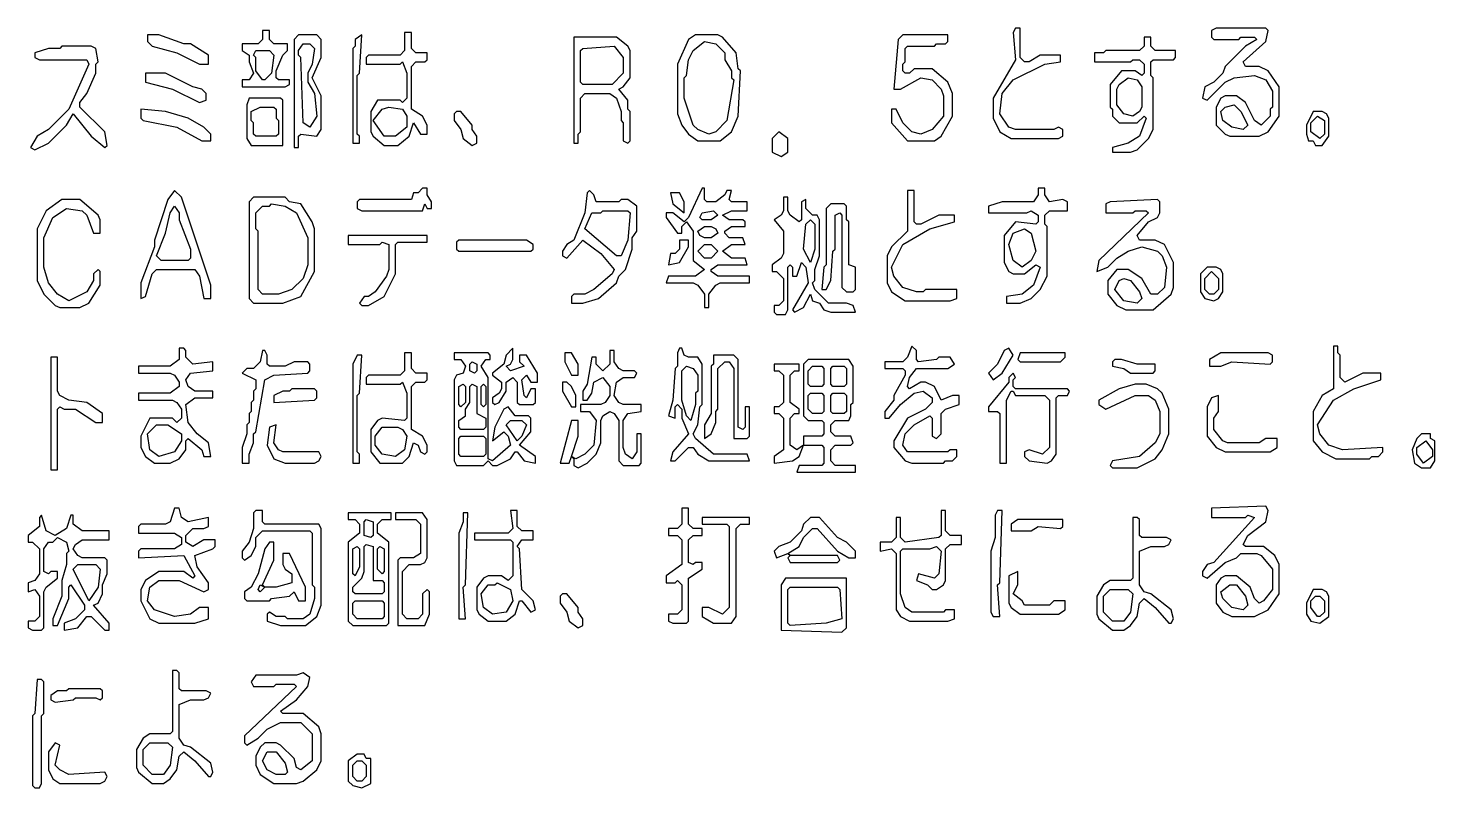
# Model space of a CAD drawing. Header units: millimetres. Extents: x 0 to 421, y 0 to 297.
# Drawn here: x 289.31 to 328.93, y 93.47 to 114.87 of the extents above; entities that cross this region are included whole.
import ezdxf

# ---------------------------------------------------------------- set-up
doc = ezdxf.new("R2010")
doc.units = ezdxf.units.MM
doc.layers.add('PDF_TRACE', color=7, linetype='Continuous')

msp = doc.modelspace()

# ---------------------------------------------------------------- linework, layer by layer
at = {"layer": 'PDF_TRACE'}
for points in [[(292.671, 114.681), (292.671, 114.491), (292.798, 114.364), (293.497, 114.173), (294.132, 113.856), (294.386, 113.856), (294.386, 114.11), (293.878, 114.427), (293.687, 114.427), (292.989, 114.681)], [(295.91, 114.808), (295.91, 114.554), (295.783, 114.427), (295.338, 114.427), (295.338, 114.237), (295.529, 114.11), (295.529, 113.919), (295.656, 113.602), (295.529, 113.411), (295.338, 113.411), (295.338, 113.221), (296.545, 113.221), (296.672, 113.284), (296.672, 113.411), (296.354, 113.411), (296.291, 113.475), (296.291, 113.665), (296.481, 114.11), (296.608, 114.237), (296.608, 114.427), (296.227, 114.427), (296.1, 114.554), (296.1, 114.808)], [(297.434, 114.681), (296.926, 114.681), (296.799, 114.554), (296.799, 111.506), (296.926, 111.506), (296.926, 111.824), (296.989, 111.887), (297.434, 111.824), (297.561, 112.014), (297.561, 112.967), (297.307, 113.475), (297.561, 114.046), (297.561, 114.554)], [(298.704, 114.681), (298.513, 114.554), (298.513, 114.364), (298.45, 114.3), (298.45, 111.633), (298.64, 111.633), (298.64, 111.824), (298.577, 111.887), (298.577, 113.538), (298.64, 113.602)], [(300.101, 114.745), (299.91, 114.745), (299.91, 114.237), (299.783, 114.11), (298.894, 114.11), (298.831, 114.046), (298.831, 113.856), (299.783, 113.856), (299.847, 113.919), (299.974, 113.602), (299.974, 112.903), (299.847, 112.776), (299.783, 112.84), (299.148, 112.84), (298.958, 112.522), (298.958, 111.951), (299.021, 111.824), (299.339, 111.57), (299.72, 111.57), (300.037, 111.824), (300.164, 112.205), (300.355, 111.887), (300.545, 111.887), (300.545, 112.141), (300.418, 112.395), (300.101, 112.586), (300.101, 113.792), (300.228, 113.919), (300.482, 113.919), (300.545, 113.983), (300.545, 114.173), (300.228, 114.173), (300.101, 114.3)], [(304.673, 114.618), (304.673, 111.633), (304.8, 111.633), (304.8, 111.887), (304.863, 111.951), (304.863, 112.903), (304.99, 113.03), (305.689, 113.03), (305.879, 112.903), (306.006, 112.522), (306.006, 112.268), (306.07, 112.205), (306.07, 111.697), (306.197, 111.633), (306.26, 111.697), (306.26, 112.522), (306.197, 112.586), (306.197, 112.84), (305.943, 113.157), (306.07, 113.221), (306.26, 113.475), (306.26, 114.237), (306.197, 114.364), (305.879, 114.618)], [(308.102, 114.681), (307.911, 114.554), (307.594, 113.856), (307.594, 112.459), (307.721, 112.141), (307.911, 111.887), (308.165, 111.697), (308.8, 111.697), (309.118, 111.951), (309.308, 112.395), (309.372, 113.665), (309.308, 113.729), (309.245, 114.173), (308.864, 114.618), (308.737, 114.681)], [(313.944, 114.681), (313.817, 114.554), (313.69, 113.157), (313.88, 113.157), (314.452, 113.475), (314.769, 113.411), (315.023, 113.157), (315.087, 112.967), (315.087, 112.395), (314.769, 112.014), (314.452, 111.887), (314.198, 111.951), (313.944, 112.205), (313.753, 112.586), (313.626, 112.586), (313.626, 112.205), (314.071, 111.697), (314.833, 111.697), (315.023, 111.824), (315.341, 112.395), (315.341, 113.03), (315.214, 113.348), (314.769, 113.729), (314.261, 113.729), (314.134, 113.602), (314.007, 113.602), (313.944, 113.665), (313.944, 113.856), (314.007, 113.919), (314.007, 114.3), (314.071, 114.364), (314.833, 114.364), (314.896, 114.427), (315.15, 114.427), (315.214, 114.491), (315.214, 114.681)], [(317.119, 114.872), (317.055, 114.745), (317.119, 113.983), (316.484, 112.903), (316.484, 112.332), (316.674, 111.951), (316.992, 111.76), (318.325, 111.76), (318.452, 111.824), (318.452, 112.014), (318.325, 112.078), (318.198, 112.014), (317.119, 112.014), (316.928, 112.078), (316.674, 112.459), (316.738, 113.03), (317.055, 113.411), (317.944, 113.856), (318.389, 113.919), (318.389, 114.11), (317.817, 114.11), (317.5, 113.919), (317.373, 113.919), (317.246, 114.046), (317.246, 114.872)], [(320.929, 114.618), (320.738, 114.618), (320.738, 114.364), (320.611, 114.237), (319.659, 114.237), (319.595, 114.173), (319.341, 114.173), (319.341, 113.919), (320.357, 113.919), (320.421, 113.983), (320.611, 113.983), (320.738, 113.856), (320.738, 113.602), (320.675, 113.538), (320.484, 113.665), (320.103, 113.665), (319.786, 113.284), (319.786, 112.649), (319.849, 112.586), (319.849, 112.395), (320.04, 112.205), (320.548, 112.205), (320.738, 112.395), (320.802, 112.332), (320.611, 111.824), (320.294, 111.633), (319.849, 111.506), (319.849, 111.379), (320.357, 111.379), (320.548, 111.443), (320.865, 111.76), (320.992, 112.014), (320.992, 113.475), (320.929, 113.538), (320.929, 113.919), (320.992, 113.983), (321.564, 113.983), (321.627, 114.046), (321.627, 114.237), (321.056, 114.237), (320.929, 114.364)], [(322.77, 114.872), (322.643, 114.808), (322.643, 114.618), (322.707, 114.554), (323.405, 114.554), (323.469, 114.618), (323.85, 114.618), (323.913, 114.554), (323.596, 114.364), (323.024, 113.792), (322.961, 113.602), (322.707, 113.348), (322.453, 113.221), (322.389, 112.903), (322.516, 112.84), (323.024, 113.348), (323.278, 113.475), (323.85, 113.538), (324.167, 113.411), (324.358, 113.094), (324.358, 112.649), (324.294, 112.586), (324.294, 112.395), (324.04, 112.141), (323.85, 112.268), (323.596, 112.776), (323.342, 112.967), (323.024, 112.967), (322.897, 112.903), (322.77, 112.649), (322.77, 112.141), (323.024, 111.887), (323.151, 111.824), (323.977, 111.824), (324.231, 111.951), (324.548, 112.395), (324.548, 113.221), (324.231, 113.665), (323.977, 113.792), (323.596, 113.792), (323.532, 113.919), (324.167, 114.491), (324.231, 114.808), (324.167, 114.872)], [(289.496, 114.173), (289.496, 114.046), (289.623, 113.983), (290.957, 113.983), (291.02, 113.856), (290.449, 112.586), (289.877, 112.014), (289.56, 111.824), (289.369, 111.506), (289.496, 111.443), (289.877, 111.633), (290.385, 112.141), (290.576, 112.459), (291.084, 111.824), (291.465, 111.506), (291.528, 111.57), (291.465, 111.951), (290.766, 112.649), (290.766, 112.776), (290.957, 113.03), (291.211, 113.602), (291.211, 113.856), (291.274, 113.919), (291.211, 114.3), (291.084, 114.364), (290.258, 114.364), (290.195, 114.3), (289.877, 114.3)], [(295.719, 114.237), (296.1, 114.237), (296.227, 114.11), (296.164, 113.602), (295.973, 113.411), (295.91, 113.411), (295.719, 113.665), (295.719, 114.046), (295.656, 114.11)], [(297.053, 114.427), (297.243, 114.427), (297.37, 114.3), (297.307, 113.856), (297.18, 113.602), (297.18, 113.348), (297.37, 113.03), (297.434, 112.395), (297.243, 112.078), (297.053, 112.205), (296.989, 114.046), (296.926, 114.11), (296.926, 114.237)], [(304.927, 114.3), (305.816, 114.364), (306.07, 114.046), (306.07, 113.602), (305.752, 113.284), (304.927, 113.284), (304.863, 113.348), (304.863, 114.237)], [(308.356, 114.491), (308.673, 114.427), (308.927, 114.173), (308.927, 113.983), (309.118, 113.665), (309.118, 113.475), (309.181, 113.411), (308.991, 112.268), (308.673, 111.951), (308.483, 111.887), (308.165, 112.014), (308.038, 112.141), (307.784, 112.903), (307.784, 113.475), (307.848, 113.538), (307.911, 113.983), (308.038, 114.237)], [(292.608, 113.602), (292.608, 113.348), (293.37, 113.157), (294.132, 112.776), (294.322, 112.84), (294.322, 113.03), (294.195, 113.157), (293.941, 113.221), (293.179, 113.602)], [(320.294, 113.475), (320.548, 113.411), (320.675, 113.221), (320.675, 112.649), (320.611, 112.522), (320.421, 112.395), (320.167, 112.459), (319.976, 112.713), (319.976, 113.157), (320.04, 113.284)], [(292.481, 112.586), (292.481, 112.332), (292.544, 112.268), (293.497, 112.078), (294.195, 111.697), (294.449, 111.697), (294.449, 111.887), (294.259, 112.078), (293.814, 112.332), (293.179, 112.522)], [(295.529, 112.903), (295.465, 112.713), (295.465, 111.76), (295.592, 111.57), (296.481, 111.57), (296.481, 112.84), (296.418, 112.903)], [(295.846, 112.649), (296.227, 112.649), (296.291, 112.586), (296.291, 112.332), (296.354, 112.268), (296.354, 111.887), (296.291, 111.824), (295.719, 111.824), (295.656, 111.887), (295.656, 112.205), (295.592, 112.268), (295.592, 112.522)], [(299.275, 112.586), (299.466, 112.649), (299.847, 112.586), (299.974, 112.395), (299.974, 112.078), (299.656, 111.824), (299.339, 111.824), (299.021, 112.268)], [(322.897, 112.522), (323.024, 112.649), (323.278, 112.713), (323.469, 112.522), (323.659, 112.141), (323.532, 112.014), (323.215, 112.078), (322.961, 112.268)], [(301.371, 112.522), (301.307, 112.459), (301.307, 112.268), (301.498, 112.014), (301.561, 111.76), (301.815, 111.57), (301.942, 111.633), (301.942, 111.824), (301.815, 112.014), (301.815, 112.141), (301.498, 112.522)], [(325.501, 112.522), (325.31, 112.141), (325.31, 111.887), (325.374, 111.697), (325.501, 111.697), (325.564, 111.57), (325.755, 111.57), (325.945, 111.824), (325.945, 112.332), (325.882, 112.459), (325.755, 112.522)], [(325.628, 112.395), (325.818, 112.268), (325.818, 111.887), (325.691, 111.76), (325.437, 111.951), (325.437, 112.205)], [(310.451, 111.951), (310.261, 111.76), (310.261, 111.379), (310.515, 111.252), (310.705, 111.379), (310.705, 111.76)], [(293.433, 110.3), (293.243, 110.046), (292.862, 108.903), (292.862, 108.712), (292.481, 107.696), (292.481, 107.252), (292.608, 107.315), (292.798, 107.95), (292.925, 108.077), (294.005, 108.077), (294.132, 107.887), (294.259, 107.252), (294.449, 107.252), (294.449, 107.633), (293.624, 110.109)], [(300.672, 109.982), (300.545, 110.173), (300.545, 110.363), (300.418, 110.363), (300.291, 110.236), (300.164, 110.236), (300.101, 110.046), (298.64, 110.046), (298.577, 109.982), (298.577, 109.792), (298.704, 109.728), (300.418, 109.728), (300.482, 109.919), (300.545, 109.792), (300.672, 109.792)], [(306.197, 110.046), (306.006, 110.046), (305.943, 109.982), (305.308, 109.982), (305.244, 110.173), (305.117, 110.3), (305.054, 110.236), (304.99, 109.665), (304.673, 108.903), (304.482, 108.776), (304.355, 108.585), (304.355, 108.458), (304.482, 108.395), (304.927, 108.903), (305.435, 108.522), (305.816, 108.077), (305.752, 107.95), (305.244, 107.506), (304.99, 107.379), (304.673, 107.379), (304.609, 107.315), (304.609, 107.125), (304.927, 107.125), (305.371, 107.252), (305.879, 107.696), (305.943, 107.887), (306.133, 108.077), (306.324, 108.649), (306.324, 108.966), (306.451, 109.157), (306.451, 109.855)], [(308.292, 110.363), (307.911, 109.538), (307.784, 109.411), (307.467, 109.665), (307.276, 109.665), (307.276, 109.538), (307.594, 109.093), (307.721, 109.093), (307.721, 109.284), (307.848, 109.411), (308.038, 109.157), (308.038, 108.331), (308.356, 108.077), (308.102, 107.887), (307.34, 107.887), (307.276, 107.696), (308.038, 107.696), (308.165, 107.633), (308.356, 107.379), (308.356, 106.998), (308.483, 106.998), (308.483, 107.379), (308.673, 107.633), (308.8, 107.696), (309.626, 107.696), (309.626, 107.887), (308.737, 107.887), (308.546, 108.014), (308.546, 108.077), (308.737, 108.204), (309.562, 108.204), (309.499, 108.395), (309.118, 108.395), (308.864, 108.585), (309.118, 108.776), (309.499, 108.776), (309.435, 108.966), (309.054, 108.966), (308.927, 109.093), (308.927, 109.157), (309.118, 109.284), (309.499, 109.284), (309.499, 109.411), (309.435, 109.474), (309.054, 109.474), (308.864, 109.601), (309.118, 109.728), (309.562, 109.728), (309.562, 109.982), (309.118, 109.982), (309.054, 110.046), (309.118, 110.3), (308.991, 110.3), (308.927, 110.173), (308.673, 109.982), (308.419, 109.982), (308.356, 110.046), (308.356, 110.363)], [(307.403, 110.236), (307.467, 109.919), (307.784, 109.665), (307.784, 109.982), (307.657, 110.236)], [(314.071, 110.3), (314.071, 109.157), (313.626, 108.712), (313.499, 108.458), (313.499, 107.696), (313.626, 107.442), (314.007, 107.188), (315.277, 107.188), (315.468, 107.252), (315.468, 107.506), (314.579, 107.506), (314.515, 107.442), (314.325, 107.442), (313.944, 107.569), (313.69, 107.887), (313.626, 108.141), (313.944, 108.776), (314.706, 109.22), (315.404, 109.411), (315.404, 109.601), (314.96, 109.601), (314.452, 109.347), (314.325, 109.347), (314.261, 109.411), (314.261, 110.3)], [(317.944, 110.363), (317.754, 110.363), (317.754, 110.173), (317.627, 109.982), (316.738, 109.982), (316.357, 109.855), (316.357, 109.665), (317.436, 109.665), (317.563, 109.728), (317.754, 109.601), (317.754, 109.411), (317.69, 109.347), (317.119, 109.411), (316.801, 109.03), (316.801, 108.268), (316.928, 108.014), (317.055, 107.95), (317.373, 107.95), (317.69, 108.204), (317.817, 108.141), (317.627, 107.633), (317.309, 107.379), (316.865, 107.315), (316.865, 107.125), (317.246, 107.125), (317.563, 107.252), (317.817, 107.506), (318.008, 107.887), (318.008, 109.284), (317.944, 109.347), (317.944, 109.601), (318.071, 109.728), (318.579, 109.728), (318.579, 109.982), (318.452, 110.046), (318.071, 109.982), (317.944, 110.173)], [(290.258, 110.046), (289.814, 109.728), (289.56, 109.22), (289.56, 107.76), (289.75, 107.379), (290.068, 107.061), (290.195, 106.998), (290.766, 106.998), (291.02, 107.125), (291.338, 107.633), (291.338, 108.014), (291.274, 108.077), (291.147, 107.95), (291.147, 107.76), (290.957, 107.442), (290.449, 107.188), (290.131, 107.379), (289.877, 107.696), (289.75, 108.141), (289.75, 108.966), (290.004, 109.538), (290.385, 109.792), (290.83, 109.728), (290.957, 109.601), (291.147, 109.093), (291.338, 109.093), (291.338, 109.474), (291.274, 109.601), (290.766, 110.046)], [(293.433, 109.855), (293.56, 109.665), (293.56, 109.474), (293.878, 108.649), (293.878, 108.395), (293.814, 108.331), (293.052, 108.331), (292.925, 108.458), (293.179, 109.093), (293.306, 109.665)], [(295.656, 110.109), (295.529, 109.982), (295.529, 107.252), (295.656, 107.125), (296.481, 107.125), (296.989, 107.315), (297.37, 108.014), (297.37, 109.22), (297.307, 109.411), (296.989, 109.919), (296.672, 109.982), (296.545, 110.109)], [(296.164, 109.919), (296.545, 109.855), (296.862, 109.665), (297.18, 108.966), (297.18, 108.204), (297.053, 107.823), (296.735, 107.506), (296.354, 107.379), (295.91, 107.379), (295.783, 107.506), (295.783, 109.157), (295.719, 109.22), (295.719, 109.665), (295.91, 109.855), (296.1, 109.855)], [(310.578, 110.109), (310.578, 109.728), (310.515, 109.601), (310.324, 109.474), (310.578, 109.157), (310.578, 108.522), (310.515, 108.395), (310.261, 108.204), (310.261, 108.014), (310.388, 108.014), (310.578, 107.823), (310.578, 107.188), (310.451, 107.061), (310.324, 107.061), (310.324, 106.871), (310.388, 106.807), (310.642, 106.807), (310.705, 106.934), (310.705, 108.141), (310.769, 108.204), (310.832, 108.141), (310.832, 107.887), (310.959, 107.887), (311.086, 108.268), (311.213, 108.141), (311.277, 107.696), (310.832, 106.934), (310.896, 106.871), (311.15, 106.998), (311.34, 107.379), (311.404, 107.188), (311.594, 107.125), (311.721, 106.934), (311.912, 106.871), (312.61, 106.871), (312.547, 107.061), (312.356, 107.125), (311.848, 107.125), (311.467, 107.506), (311.404, 107.696), (311.467, 107.76), (311.467, 108.077), (311.594, 108.458), (311.594, 109.474), (311.531, 109.601), (311.404, 109.601), (311.213, 109.792), (311.213, 110.046), (311.086, 109.982), (311.086, 109.474), (311.023, 109.411), (310.769, 109.601), (310.705, 109.728), (310.705, 110.109)], [(311.912, 109.919), (311.785, 109.792), (311.785, 108.204), (311.721, 108.141), (311.658, 107.506), (311.785, 107.506), (311.912, 107.76), (311.975, 108.585), (312.039, 108.649), (312.039, 109.601), (312.166, 109.665), (312.229, 109.601), (312.229, 107.569), (312.356, 107.442), (312.547, 107.442), (312.61, 107.506), (312.61, 108.141), (312.42, 108.204), (312.42, 109.411), (312.356, 109.474), (312.356, 109.855), (312.293, 109.919)], [(319.786, 109.982), (319.659, 109.919), (319.659, 109.665), (320.421, 109.665), (320.484, 109.728), (320.802, 109.728), (320.865, 109.665), (319.468, 108.331), (319.405, 108.014), (319.722, 108.141), (319.976, 108.395), (320.294, 108.585), (320.675, 108.712), (321.119, 108.585), (321.246, 108.458), (321.373, 108.141), (321.31, 107.569), (321.119, 107.379), (320.929, 107.379), (320.675, 107.823), (320.294, 108.077), (319.976, 108.077), (319.722, 107.76), (319.722, 107.379), (319.976, 107.061), (320.23, 106.934), (320.992, 106.934), (321.5, 107.379), (321.564, 107.569), (321.564, 108.268), (321.31, 108.776), (321.056, 108.903), (320.611, 108.903), (320.548, 109.03), (320.865, 109.411), (321.119, 109.538), (321.183, 109.665), (321.183, 109.982), (321.119, 110.046)], [(305.181, 109.665), (305.435, 109.665), (305.498, 109.728), (306.197, 109.728), (306.26, 109.665), (306.197, 108.903), (306.006, 108.458), (305.879, 108.458), (304.99, 109.22)], [(308.229, 109.538), (308.292, 109.665), (308.61, 109.728), (308.737, 109.601), (308.546, 109.474), (308.292, 109.474)], [(311.34, 109.474), (311.467, 109.347), (311.467, 108.649), (311.34, 108.268), (311.15, 108.649), (311.213, 109.347)], [(298.64, 107.125), (298.704, 107.061), (298.894, 107.061), (299.339, 107.315), (299.656, 107.95), (299.656, 108.776), (299.72, 108.839), (300.545, 108.839), (300.545, 109.03), (298.323, 109.03), (298.323, 108.776), (299.212, 108.776), (299.275, 108.839), (299.466, 108.776), (299.466, 108.077), (299.402, 107.887), (299.085, 107.442), (298.894, 107.315), (298.767, 107.315)], [(308.165, 109.157), (308.356, 109.284), (308.546, 109.284), (308.673, 109.22), (308.737, 109.093), (308.546, 108.966), (308.356, 108.966), (308.229, 109.03)], [(317.373, 109.22), (317.563, 109.093), (317.69, 108.585), (317.563, 108.331), (317.309, 108.141), (317.055, 108.331), (316.928, 108.776), (317.055, 109.093)], [(301.371, 108.839), (301.371, 108.649), (301.434, 108.585), (303.466, 108.585), (303.53, 108.649), (303.53, 108.776), (303.339, 108.903), (301.434, 108.903)], [(307.911, 108.903), (307.657, 108.903), (307.657, 108.649), (307.53, 108.522), (307.403, 108.522), (307.34, 108.204), (307.657, 108.268), (307.911, 108.712)], [(308.165, 108.585), (308.356, 108.776), (308.546, 108.776), (308.737, 108.585), (308.546, 108.395), (308.356, 108.395)], [(320.04, 107.76), (320.167, 107.823), (320.357, 107.76), (320.611, 107.442), (320.675, 107.252), (320.548, 107.125), (320.167, 107.188), (319.913, 107.506)], [(322.516, 108.141), (322.326, 107.95), (322.326, 107.442), (322.453, 107.252), (322.707, 107.188), (322.834, 107.252), (322.961, 107.442), (322.961, 107.95), (322.897, 108.077), (322.77, 108.141)], [(322.643, 108.014), (322.834, 107.823), (322.834, 107.506), (322.707, 107.379), (322.58, 107.379), (322.453, 107.506), (322.453, 107.823)], [(293.687, 105.855), (293.56, 105.855), (293.56, 105.537), (293.306, 105.347), (292.417, 105.347), (292.417, 105.156), (293.306, 105.156), (293.433, 105.093), (293.56, 104.902), (293.56, 104.775), (293.306, 104.585), (292.417, 104.585), (292.417, 104.394), (293.37, 104.394), (293.497, 104.331), (293.624, 104.14), (293.624, 103.886), (293.497, 103.759), (293.37, 103.886), (292.735, 103.886), (292.481, 103.378), (292.481, 103.061), (292.608, 102.807), (292.862, 102.616), (293.306, 102.616), (293.56, 102.743), (293.751, 102.997), (293.751, 103.251), (293.814, 103.315), (294.195, 102.997), (294.259, 102.807), (294.449, 102.807), (294.386, 103.188), (294.068, 103.442), (293.814, 103.759), (293.751, 104.267), (294.005, 104.458), (294.513, 104.458), (294.513, 104.648), (294.005, 104.648), (293.814, 104.775), (293.751, 104.966), (293.878, 105.156), (294.513, 105.22), (294.513, 105.474), (293.941, 105.41), (293.751, 105.601), (293.751, 105.791)], [(302.958, 105.855), (302.768, 105.664), (302.704, 105.41), (302.387, 105.156), (302.387, 105.093), (302.641, 104.902), (302.641, 104.712), (302.577, 104.585), (302.387, 104.458), (302.387, 104.331), (302.45, 104.267), (302.577, 104.331), (302.768, 104.648), (302.768, 104.902), (302.958, 105.029), (303.085, 104.902), (303.085, 104.331), (303.149, 104.267), (303.53, 104.267), (303.593, 104.331), (303.593, 104.712), (303.466, 104.712), (303.339, 104.458), (303.276, 104.521), (303.212, 104.966), (303.339, 105.093), (303.466, 104.902), (303.657, 104.902), (303.657, 105.156), (303.339, 105.664), (303.149, 105.664), (303.149, 105.474), (303.276, 105.347), (302.895, 105.22), (302.768, 105.347), (302.895, 105.41), (302.958, 105.537)], [(307.657, 105.855), (307.594, 105.728), (307.594, 105.347), (307.53, 105.283), (307.467, 104.394), (307.34, 103.95), (307.53, 103.886), (307.53, 104.204), (307.594, 104.267), (307.721, 104.14), (307.721, 103.886), (307.911, 103.442), (307.467, 102.934), (307.403, 102.68), (307.53, 102.68), (307.911, 103.061), (308.038, 103.061), (308.165, 102.87), (308.483, 102.68), (309.626, 102.68), (309.562, 102.87), (308.61, 102.87), (308.102, 103.315), (308.038, 103.442), (308.165, 103.696), (308.229, 104.204), (308.292, 104.267), (308.292, 105.41), (308.165, 105.601), (307.911, 105.601), (307.784, 105.664), (307.721, 105.855)], [(314.198, 105.918), (314.071, 105.601), (313.944, 105.474), (313.436, 105.474), (313.436, 105.283), (313.944, 105.283), (314.007, 105.22), (314.007, 105.093), (313.69, 104.521), (313.69, 104.394), (313.436, 104.077), (313.436, 103.886), (313.563, 103.886), (313.88, 104.267), (314.261, 104.585), (314.515, 104.648), (314.769, 104.458), (314.769, 104.331), (314.579, 104.14), (314.071, 103.886), (313.69, 103.251), (313.69, 103.061), (314.007, 102.68), (314.198, 102.616), (315.087, 102.616), (315.15, 102.68), (315.341, 102.68), (315.468, 102.807), (315.468, 102.997), (315.277, 102.997), (315.214, 102.934), (314.071, 102.934), (313.944, 103.124), (314.007, 103.442), (314.261, 103.696), (314.706, 103.95), (314.769, 103.886), (314.769, 103.378), (314.896, 103.315), (315.023, 103.442), (315.023, 104.013), (315.15, 104.14), (315.531, 104.267), (315.531, 104.521), (315.341, 104.521), (315.023, 104.394), (314.833, 104.775), (314.579, 104.902), (314.452, 104.902), (314.134, 104.712), (314.071, 104.775), (314.134, 105.029), (314.325, 105.283), (315.214, 105.283), (315.404, 105.41), (315.277, 105.601), (314.96, 105.601), (314.896, 105.537), (314.388, 105.474), (314.325, 105.537), (314.325, 105.791)], [(316.928, 105.855), (316.801, 105.791), (316.611, 105.41), (316.357, 105.156), (316.484, 104.966), (316.738, 105.156), (317.055, 105.664)], [(326.072, 105.918), (326.072, 104.712), (325.755, 104.521), (325.501, 104.077), (325.501, 103.251), (325.755, 102.934), (326.136, 102.743), (327.088, 102.743), (327.152, 102.807), (327.342, 102.807), (327.469, 102.934), (327.469, 103.061), (326.326, 102.997), (325.945, 103.124), (325.691, 103.442), (325.628, 103.696), (326.072, 104.394), (326.644, 104.712), (327.406, 104.966), (327.406, 105.156), (326.898, 105.156), (326.39, 104.902), (326.263, 105.029), (326.263, 105.664), (326.199, 105.728), (326.199, 105.918)], [(289.941, 105.601), (289.941, 102.426), (290.131, 102.426), (290.131, 104.14), (290.195, 104.204), (290.322, 104.14), (290.639, 104.14), (291.211, 103.759), (291.401, 103.759), (291.401, 104.013), (290.957, 104.331), (290.449, 104.394), (290.195, 104.521), (290.131, 104.648), (290.131, 105.601)], [(297.18, 105.474), (296.799, 105.474), (296.545, 105.347), (296.1, 105.347), (296.037, 105.41), (296.037, 105.664), (295.973, 105.791), (295.91, 105.791), (295.846, 105.474), (295.656, 105.283), (295.465, 105.283), (295.338, 105.156), (295.719, 104.966), (295.719, 104.712), (295.656, 104.648), (295.656, 104.394), (295.592, 104.331), (295.592, 104.077), (295.529, 104.013), (295.529, 103.759), (295.465, 103.696), (295.465, 103.442), (295.338, 103.061), (295.338, 102.616), (295.529, 102.616), (295.529, 102.87), (295.656, 103.188), (295.656, 103.442), (295.719, 103.505), (295.973, 104.966), (296.227, 105.093), (297.18, 105.156), (297.243, 105.22), (297.243, 105.41)], [(298.704, 105.664), (298.577, 105.664), (298.45, 105.41), (298.45, 102.616), (298.64, 102.616), (298.64, 102.87), (298.577, 102.934), (298.577, 104.521), (298.64, 104.585)], [(300.101, 105.728), (299.91, 105.728), (299.91, 105.22), (299.783, 105.093), (298.894, 105.093), (298.831, 105.029), (298.831, 104.839), (299.783, 104.839), (299.847, 104.902), (299.974, 104.585), (299.974, 103.886), (299.91, 103.823), (299.275, 103.886), (299.148, 103.823), (298.958, 103.569), (298.958, 102.934), (299.212, 102.616), (299.847, 102.616), (300.037, 102.807), (300.164, 103.188), (300.291, 103.124), (300.355, 102.934), (300.482, 102.87), (300.545, 102.934), (300.545, 103.124), (300.418, 103.378), (300.101, 103.569), (300.101, 104.775), (300.228, 104.902), (300.482, 104.902), (300.545, 104.966), (300.545, 105.156), (300.228, 105.156), (300.101, 105.283)], [(301.307, 105.728), (301.307, 105.537), (301.498, 105.537), (301.625, 105.347), (301.561, 105.156), (301.371, 105.093), (301.307, 104.966), (301.307, 102.68), (301.371, 102.553), (302.133, 102.553), (302.26, 102.68), (302.387, 102.553), (302.514, 102.553), (302.895, 102.743), (303.022, 102.934), (303.085, 102.934), (303.276, 102.68), (303.593, 102.616), (303.593, 102.807), (303.149, 103.124), (303.466, 103.505), (303.466, 103.886), (303.403, 103.95), (303.022, 103.95), (302.831, 104.204), (302.704, 104.14), (302.45, 103.632), (302.387, 103.251), (302.704, 103.505), (302.831, 103.378), (302.895, 103.124), (302.387, 102.68), (302.26, 102.743), (302.26, 105.029), (302.069, 105.347), (302.196, 105.537), (302.323, 105.537), (302.323, 105.664), (302.26, 105.728)], [(301.815, 105.474), (301.942, 105.41), (301.942, 105.22), (301.879, 105.156), (301.752, 105.22), (301.752, 105.41)], [(305.816, 105.791), (305.689, 105.791), (305.689, 105.41), (305.498, 105.22), (305.308, 105.41), (305.308, 105.601), (305.181, 105.601), (305.054, 104.839), (304.927, 104.648), (304.927, 104.394), (305.054, 104.394), (305.181, 104.585), (305.244, 104.902), (305.498, 105.029), (305.689, 104.775), (305.689, 104.521), (305.562, 104.331), (305.435, 104.267), (304.863, 104.267), (304.863, 104.077), (305.117, 104.077), (305.308, 103.823), (305.244, 103.124), (304.99, 102.87), (304.736, 102.743), (304.609, 102.807), (304.8, 103.378), (304.8, 103.823), (304.609, 103.823), (304.292, 102.616), (304.546, 102.616), (304.609, 102.807), (304.673, 102.743), (304.673, 102.553), (304.8, 102.489), (305.054, 102.616), (305.308, 102.87), (305.435, 103.188), (305.435, 103.823), (305.498, 103.95), (305.689, 104.077), (305.816, 104.013), (305.943, 103.823), (305.943, 102.68), (306.07, 102.553), (306.514, 102.553), (306.578, 102.616), (306.578, 103.442), (306.451, 103.442), (306.451, 102.934), (306.324, 102.743), (306.133, 102.87), (306.07, 103.061), (306.07, 103.823), (306.197, 104.013), (306.578, 104.077), (306.578, 104.267), (306.07, 104.267), (305.943, 104.331), (305.816, 104.521), (305.879, 104.902), (306.07, 105.029), (306.387, 105.029), (306.451, 105.156), (306.387, 105.22), (306.07, 105.22), (305.943, 105.283), (305.816, 105.474)], [(304.419, 105.728), (304.419, 105.474), (304.609, 105.093), (304.8, 105.093), (304.8, 105.41), (304.609, 105.728)], [(308.61, 105.664), (308.61, 105.41), (308.546, 105.347), (308.546, 104.013), (308.356, 103.696), (308.356, 103.315), (308.546, 103.442), (308.673, 103.759), (308.673, 104.077), (308.737, 104.14), (308.737, 105.283), (308.927, 105.474), (309.054, 105.474), (309.181, 105.283), (309.181, 103.315), (309.562, 103.315), (309.626, 103.378), (309.626, 104.204), (309.499, 104.204), (309.499, 103.632), (309.435, 103.569), (309.308, 103.632), (309.308, 105.537), (309.181, 105.664)], [(310.324, 105.41), (310.324, 105.22), (310.451, 105.22), (310.578, 105.093), (310.578, 104.331), (310.451, 104.204), (310.324, 104.204), (310.324, 104.013), (310.451, 104.013), (310.578, 103.886), (310.578, 102.997), (310.324, 102.807), (310.324, 102.616), (310.832, 102.68), (311.023, 102.807), (311.15, 103.124), (311.658, 103.124), (311.721, 103.061), (311.721, 102.616), (311.658, 102.553), (311.023, 102.553), (310.959, 102.362), (312.61, 102.362), (312.61, 102.553), (312.039, 102.553), (311.912, 102.68), (311.912, 102.997), (312.039, 103.124), (312.483, 103.124), (312.547, 103.188), (312.483, 103.378), (312.039, 103.378), (311.912, 103.505), (311.912, 103.696), (312.039, 103.823), (312.42, 103.823), (312.483, 103.95), (312.483, 104.267), (312.547, 104.331), (312.547, 105.347), (312.42, 105.537), (311.277, 105.537), (311.15, 105.41), (311.15, 103.95), (311.277, 103.823), (311.658, 103.823), (311.721, 103.759), (311.721, 103.442), (311.658, 103.378), (311.15, 103.378), (311.15, 103.124), (310.959, 102.997), (310.769, 103.124), (310.769, 103.886), (310.896, 104.013), (311.023, 104.013), (311.023, 104.14), (310.769, 104.331), (310.769, 105.093), (310.896, 105.22), (311.023, 105.22), (311.023, 105.41)], [(317.182, 105.537), (317.246, 105.474), (318.389, 105.474), (318.516, 105.601), (318.516, 105.728), (317.246, 105.728)], [(319.849, 105.474), (319.849, 105.347), (320.167, 105.283), (320.357, 105.156), (320.992, 105.156), (321.056, 105.22), (321.056, 105.41), (320.548, 105.41), (320.103, 105.537), (319.913, 105.537)], [(322.58, 105.347), (322.897, 105.347), (323.215, 105.474), (324.294, 105.41), (324.358, 105.474), (324.358, 105.664), (324.231, 105.728), (322.897, 105.728), (322.58, 105.537)], [(307.848, 105.347), (308.038, 105.283), (308.165, 105.093), (308.165, 104.648), (308.102, 104.585), (308.102, 104.267), (307.975, 103.823), (307.848, 103.95), (307.721, 104.394), (307.721, 105.22)], [(311.404, 105.347), (311.658, 105.347), (311.721, 105.283), (311.721, 104.839), (311.658, 104.775), (311.34, 104.775), (311.277, 104.839), (311.277, 105.22)], [(311.975, 105.347), (312.293, 105.347), (312.356, 105.283), (312.356, 104.839), (312.293, 104.775), (311.975, 104.775), (311.912, 104.839), (311.912, 105.283)], [(317.055, 105.156), (316.928, 105.029), (316.928, 104.902), (316.357, 104.204), (316.357, 104.077), (316.611, 104.077), (316.674, 104.013), (316.674, 102.616), (316.865, 102.616), (316.865, 104.394), (316.992, 104.648), (317.055, 104.648), (317.119, 104.521), (317.944, 104.521), (318.071, 104.394), (318.071, 103.061), (317.881, 102.87), (317.5, 102.997), (317.373, 102.934), (317.373, 102.807), (317.5, 102.68), (318.008, 102.616), (318.135, 102.68), (318.262, 102.87), (318.262, 104.458), (318.325, 104.521), (318.579, 104.521), (318.643, 104.648), (318.579, 104.712), (317.119, 104.712), (317.055, 104.775), (317.055, 104.966), (317.119, 105.029)], [(296.227, 104.331), (297.37, 104.394), (297.434, 104.458), (297.434, 104.648), (297.37, 104.712), (296.735, 104.712), (296.672, 104.648), (296.481, 104.648), (296.227, 104.521)], [(301.815, 104.839), (301.942, 104.775), (301.942, 104.013), (302.196, 103.886), (302.196, 103.632), (302.133, 103.569), (301.498, 103.569), (301.434, 103.632), (301.434, 103.823), (301.625, 103.95), (301.625, 104.14), (301.752, 104.331), (301.752, 104.775)], [(301.561, 104.839), (301.625, 104.775), (301.625, 104.331), (301.498, 104.204), (301.434, 104.267), (301.434, 104.775)], [(302.133, 104.839), (302.196, 104.775), (302.196, 104.267), (302.133, 104.204), (302.069, 104.267), (302.069, 104.775)], [(304.355, 104.902), (304.355, 104.648), (304.609, 104.204), (304.736, 104.204), (304.736, 104.521), (304.609, 104.775), (304.482, 104.902)], [(321.119, 104.712), (320.802, 104.839), (320.484, 104.839), (320.04, 104.712), (319.468, 104.394), (319.468, 104.267), (319.659, 104.14), (320.484, 104.521), (320.865, 104.521), (321.056, 104.394), (321.183, 104.077), (321.183, 103.442), (321.056, 103.188), (320.611, 102.807), (319.849, 102.68), (319.786, 102.553), (319.849, 102.489), (320.548, 102.489), (321.056, 102.743), (321.246, 102.997), (321.437, 103.442), (321.437, 104.14), (321.246, 104.585)], [(311.34, 104.585), (311.658, 104.585), (311.721, 104.521), (311.721, 104.077), (311.658, 104.013), (311.404, 104.013), (311.277, 104.14), (311.277, 104.521)], [(311.975, 104.585), (312.293, 104.585), (312.356, 104.521), (312.356, 104.077), (312.293, 104.013), (311.975, 104.013), (311.912, 104.077), (311.912, 104.521)], [(322.643, 104.458), (322.516, 104.204), (322.516, 103.378), (322.77, 103.061), (323.024, 102.934), (324.294, 102.934), (324.485, 103.061), (324.485, 103.315), (324.167, 103.315), (323.977, 103.188), (323.088, 103.188), (322.961, 103.251), (322.707, 103.569), (322.707, 103.886), (322.834, 104.077), (322.834, 104.521)], [(302.895, 103.823), (303.212, 103.823), (303.339, 103.696), (303.212, 103.378), (303.085, 103.251), (302.768, 103.696)], [(292.671, 103.442), (292.925, 103.696), (293.243, 103.696), (293.624, 103.442), (293.624, 103.251), (293.433, 102.934), (292.989, 102.807), (292.735, 102.997)], [(296.1, 103.632), (296.037, 103.124), (296.227, 102.743), (296.545, 102.616), (297.37, 102.616), (297.497, 102.68), (297.561, 102.807), (297.497, 102.934), (296.481, 102.934), (296.354, 102.997), (296.227, 103.188), (296.291, 103.696)], [(299.275, 103.632), (299.72, 103.632), (299.847, 103.569), (299.974, 103.378), (299.91, 102.997), (299.656, 102.807), (299.275, 102.87), (299.085, 103.124), (299.085, 103.378)], [(328.549, 103.442), (328.422, 103.315), (328.295, 102.997), (328.358, 102.616), (328.549, 102.489), (328.803, 102.489), (328.93, 102.68), (328.93, 103.251), (328.803, 103.315), (328.803, 103.442)], [(301.434, 103.315), (301.498, 103.378), (302.133, 103.378), (302.196, 103.315), (302.196, 102.87), (302.133, 102.807), (301.498, 102.807), (301.434, 102.87)], [(328.676, 103.251), (328.866, 102.997), (328.866, 102.807), (328.612, 102.616), (328.422, 102.87), (328.422, 103.061)], [(289.687, 101.156), (289.623, 101.092), (289.623, 100.838), (289.306, 100.584), (289.306, 100.394), (289.433, 100.394), (289.623, 100.203), (289.623, 99.505), (289.496, 99.314), (289.306, 99.251), (289.306, 98.997), (289.496, 99.06), (289.623, 98.87), (289.623, 98.298), (289.496, 98.171), (289.306, 98.171), (289.306, 97.981), (289.433, 97.917), (289.687, 97.917), (289.75, 97.981), (289.75, 98.997), (289.814, 99.124), (290.131, 99.378), (290.131, 99.568), (289.941, 99.568), (289.877, 99.505), (289.75, 99.568), (289.75, 100.203), (289.877, 100.394), (290.004, 100.394), (290.131, 100.521), (290.385, 100.394), (290.449, 100.14), (290.385, 100.076), (290.385, 99.759), (290.258, 99.314), (290.258, 98.87), (290.004, 98.235), (290.004, 98.044), (290.131, 98.044), (290.449, 98.806), (290.449, 99.124), (290.512, 99.187), (290.893, 98.616), (290.893, 98.489), (290.639, 98.235), (290.322, 98.108), (290.322, 97.917), (290.703, 97.981), (290.957, 98.298), (291.084, 98.298), (291.465, 97.917), (291.592, 97.917), (291.592, 98.108), (291.147, 98.616), (291.274, 98.679), (291.401, 98.933), (291.401, 99.187), (291.528, 99.505), (291.528, 99.886), (291.465, 99.949), (290.83, 99.949), (290.703, 100.013), (290.576, 100.203), (290.639, 100.33), (290.83, 100.457), (291.592, 100.457), (291.592, 100.711), (290.83, 100.711), (290.576, 100.902), (290.576, 101.156), (290.512, 101.156), (290.385, 100.775), (290.068, 100.584), (289.814, 100.711)], [(293.433, 101.346), (293.306, 100.965), (293.179, 100.902), (292.481, 100.902), (292.417, 100.838), (292.417, 100.648), (293.433, 100.648), (293.624, 100.521), (293.624, 100.33), (293.433, 100.203), (292.481, 100.203), (292.417, 100.14), (292.417, 99.949), (293.687, 100.013), (294.005, 99.441), (293.941, 99.378), (293.687, 99.568), (292.989, 99.568), (292.608, 99.314), (292.481, 99.06), (292.481, 98.743), (292.735, 98.235), (292.989, 98.108), (294.005, 98.108), (294.386, 98.235), (294.386, 98.552), (294.132, 98.552), (293.878, 98.362), (293.433, 98.298), (292.862, 98.489), (292.671, 98.743), (292.735, 99.124), (292.989, 99.314), (293.56, 99.314), (294.259, 98.997), (294.386, 99.06), (294.386, 99.251), (294.068, 99.695), (294.005, 100.013), (294.513, 100.203), (294.576, 100.267), (294.576, 100.457), (294.259, 100.457), (293.941, 100.267), (293.751, 100.394), (293.751, 100.584), (293.941, 100.775), (294.259, 100.775), (294.386, 100.838), (294.386, 101.092), (293.814, 100.965), (293.624, 101.092), (293.56, 101.346)], [(295.719, 101.283), (295.656, 101.219), (295.656, 100.775), (295.529, 100.394), (295.338, 100.14), (295.338, 99.949), (295.402, 99.886), (295.592, 100.013), (295.719, 100.267), (295.719, 100.521), (295.91, 100.711), (297.243, 100.711), (297.307, 100.648), (297.307, 99.187), (297.37, 99.124), (297.37, 98.806), (297.243, 98.362), (297.053, 98.235), (296.608, 98.235), (296.545, 98.298), (296.291, 98.298), (296.1, 98.425), (296.037, 98.362), (296.037, 98.171), (296.418, 98.044), (297.116, 98.044), (297.434, 98.298), (297.561, 98.616), (297.561, 100.775), (297.497, 100.902), (295.973, 100.902), (295.91, 100.965), (295.91, 101.283)], [(298.323, 101.219), (298.323, 101.029), (298.513, 101.029), (298.64, 100.902), (298.64, 100.648), (298.323, 100.394), (298.323, 98.171), (298.45, 98.044), (299.402, 98.044), (299.466, 98.108), (299.466, 100.394), (299.148, 100.648), (299.148, 100.902), (299.275, 101.029), (299.529, 101.029), (299.529, 101.219)], [(299.656, 101.219), (299.656, 101.029), (300.228, 101.029), (300.355, 100.902), (300.355, 100.076), (300.164, 99.949), (299.783, 99.949), (299.72, 99.886), (299.72, 98.044), (300.482, 98.044), (300.609, 98.362), (300.609, 98.997), (300.545, 99.06), (300.418, 98.933), (300.418, 98.362), (300.291, 98.235), (299.974, 98.235), (299.847, 98.362), (299.847, 99.568), (300.037, 99.759), (300.355, 99.759), (300.482, 99.822), (300.545, 99.949), (300.545, 101.029), (300.418, 101.219)], [(301.688, 101.219), (301.561, 101.219), (301.561, 100.965), (301.434, 100.648), (301.434, 98.235), (301.625, 98.235), (301.561, 99.124), (301.625, 99.187)], [(303.085, 101.283), (302.895, 101.283), (302.958, 100.775), (302.831, 100.648), (301.879, 100.648), (301.879, 100.457), (302.895, 100.457), (302.958, 100.394), (302.958, 99.441), (302.831, 99.314), (302.641, 99.441), (302.26, 99.441), (302.133, 99.378), (301.942, 99.124), (301.942, 98.489), (302.006, 98.362), (302.26, 98.171), (302.768, 98.171), (303.022, 98.362), (303.149, 98.743), (303.212, 98.743), (303.466, 98.425), (303.593, 98.489), (303.53, 98.743), (303.212, 99.06), (303.149, 100.203), (303.085, 100.267), (303.212, 100.457), (303.53, 100.457), (303.53, 100.711), (303.212, 100.711), (303.085, 100.838)], [(307.911, 101.346), (307.721, 101.346), (307.721, 100.902), (307.594, 100.775), (307.34, 100.775), (307.34, 100.584), (307.594, 100.584), (307.721, 100.457), (307.721, 99.759), (307.276, 99.441), (307.276, 99.251), (307.53, 99.251), (307.594, 99.314), (307.721, 99.187), (307.721, 98.489), (307.594, 98.362), (307.34, 98.362), (307.34, 98.171), (307.467, 98.108), (307.848, 98.108), (307.911, 98.171), (307.911, 99.378), (308.292, 99.632), (308.292, 99.822), (308.102, 99.822), (308.038, 99.759), (307.911, 99.822), (307.911, 100.457), (308.038, 100.584), (308.292, 100.584), (308.292, 100.775), (308.038, 100.775), (307.911, 100.902)], [(308.292, 101.092), (308.292, 100.902), (308.991, 100.902), (309.054, 100.838), (309.054, 98.552), (308.864, 98.362), (308.483, 98.552), (308.292, 98.552), (308.292, 98.298), (308.61, 98.108), (309.118, 98.108), (309.245, 98.298), (309.245, 100.775), (309.372, 100.902), (309.626, 100.902), (309.626, 101.092)], [(310.324, 100.14), (310.388, 99.949), (310.705, 100.076), (310.769, 100.013), (310.705, 99.949), (310.769, 99.822), (312.102, 99.822), (312.166, 99.886), (312.102, 100.013), (310.769, 100.013), (310.705, 100.076), (311.023, 100.267), (311.15, 100.521), (311.404, 100.775), (311.531, 100.775), (312.102, 100.14), (312.42, 99.949), (312.61, 99.949), (312.61, 100.14), (312.356, 100.394), (312.102, 100.521), (311.594, 101.092), (311.34, 101.092), (311.15, 100.902), (311.086, 100.711), (310.769, 100.394), (310.451, 100.267)], [(315.15, 101.283), (315.023, 101.283), (315.023, 100.584), (314.96, 100.521), (314.007, 100.394), (313.88, 100.521), (313.88, 101.092), (313.753, 101.092), (313.753, 100.521), (313.626, 100.394), (313.309, 100.394), (313.309, 100.14), (313.626, 100.203), (313.753, 100.076), (313.753, 98.489), (313.88, 98.298), (314.134, 98.171), (315.214, 98.171), (315.404, 98.235), (315.404, 98.489), (315.15, 98.489), (315.087, 98.425), (314.198, 98.425), (314.007, 98.552), (313.88, 98.933), (313.88, 100.14), (313.944, 100.203), (314.706, 100.203), (314.896, 100.267), (315.023, 100.14), (314.96, 99.505), (314.833, 99.378), (314.388, 99.505), (314.325, 99.314), (314.642, 99.187), (314.769, 99.06), (314.896, 99.06), (315.087, 99.187), (315.15, 99.314), (315.15, 100.203), (315.277, 100.33), (315.595, 100.33), (315.595, 100.584), (315.277, 100.584), (315.15, 100.711)], [(316.738, 101.283), (316.611, 101.283), (316.547, 101.156), (316.547, 100.521), (316.42, 100.14), (316.42, 98.425), (316.484, 98.298), (316.674, 98.298), (316.611, 99.187), (316.674, 99.251)], [(320.548, 101.092), (320.421, 101.092), (320.421, 99.378), (320.357, 99.314), (319.786, 99.314), (319.595, 99.187), (319.405, 98.87), (319.405, 98.362), (319.468, 98.235), (319.849, 97.917), (320.167, 97.917), (320.357, 98.044), (320.548, 98.298), (320.611, 98.679), (320.738, 98.806), (321.056, 98.552), (321.437, 98.108), (321.5, 98.108), (321.564, 98.235), (321.5, 98.489), (320.929, 98.933), (320.738, 98.997), (320.611, 99.187), (320.611, 100.14), (320.929, 100.267), (321.31, 100.267), (321.437, 100.33), (321.5, 100.457), (321.373, 100.521), (320.675, 100.521), (320.611, 100.584), (320.611, 101.029)], [(322.643, 101.346), (322.643, 101.092), (323.596, 101.092), (323.659, 101.156), (323.85, 101.092), (322.707, 99.822), (322.516, 99.759), (322.389, 99.568), (322.389, 99.441), (322.516, 99.378), (323.024, 99.822), (323.342, 99.949), (323.469, 100.076), (323.913, 100.076), (324.04, 100.013), (324.358, 99.632), (324.358, 99.06), (324.104, 98.743), (323.977, 98.679), (323.85, 98.806), (323.723, 99.124), (323.342, 99.441), (323.024, 99.441), (322.897, 99.378), (322.77, 99.187), (322.77, 98.679), (322.961, 98.425), (323.215, 98.298), (323.85, 98.298), (324.231, 98.489), (324.548, 98.933), (324.548, 99.759), (324.421, 100.013), (324.104, 100.267), (323.596, 100.267), (323.532, 100.33), (323.659, 100.584), (324.167, 100.965), (324.231, 101.283), (324.167, 101.41)], [(298.831, 101.029), (299.021, 100.965), (299.021, 100.584), (298.958, 100.521), (298.767, 100.584), (298.767, 100.965)], [(316.992, 100.711), (317.563, 100.711), (317.754, 100.838), (318.389, 100.775), (318.452, 100.838), (318.452, 101.029), (317.182, 101.029), (316.992, 100.902)], [(296.1, 100.394), (295.973, 100.203), (295.783, 99.505), (295.592, 99.124), (295.402, 98.997), (295.402, 98.806), (295.465, 98.743), (296.1, 98.743), (296.164, 98.806), (296.672, 98.87), (296.799, 98.997), (296.926, 98.743), (297.116, 98.743), (297.116, 99.124), (296.672, 100.076), (296.481, 100.076), (296.481, 99.759), (296.545, 99.632), (296.735, 99.505), (296.735, 99.251), (296.291, 99.124), (295.973, 99.124), (295.91, 99.187), (296.227, 99.886), (296.227, 100.394)], [(298.831, 100.33), (299.021, 100.267), (299.021, 99.314), (299.275, 99.314), (299.339, 99.251), (299.339, 98.997), (299.275, 98.933), (298.513, 98.933), (298.45, 98.997), (298.45, 99.124), (298.704, 99.378), (298.767, 99.568), (298.767, 100.267)], [(298.577, 100.267), (298.64, 100.203), (298.64, 99.695), (298.513, 99.441), (298.45, 99.505), (298.45, 100.203)], [(299.212, 100.267), (299.339, 100.203), (299.339, 99.568), (299.275, 99.505), (299.148, 99.632), (299.148, 100.203)], [(290.703, 99.759), (291.211, 99.759), (291.338, 99.632), (291.274, 99.124), (291.02, 98.743), (290.576, 99.632)], [(316.928, 99.441), (316.928, 98.679), (316.992, 98.552), (317.246, 98.362), (318.325, 98.362), (318.516, 98.489), (318.516, 98.743), (318.198, 98.743), (318.071, 98.616), (317.373, 98.616), (317.309, 98.743), (317.055, 98.933), (317.182, 99.187), (317.182, 99.568)], [(295.783, 99.06), (295.846, 99.187), (295.973, 99.124), (295.846, 98.997)], [(302.26, 99.187), (302.45, 99.187), (302.514, 99.251), (302.895, 99.06), (302.958, 98.743), (302.768, 98.425), (302.387, 98.362), (302.133, 98.552), (302.069, 98.933)], [(310.515, 99.187), (310.515, 97.917), (312.229, 97.854), (312.356, 97.981), (312.356, 99.378), (310.642, 99.378)], [(310.705, 99.06), (310.769, 99.124), (312.102, 99.124), (312.166, 99.06), (312.229, 98.235), (311.785, 98.108), (310.769, 98.044), (310.705, 98.108)], [(319.786, 99.06), (320.294, 99.06), (320.421, 98.933), (320.357, 98.425), (320.167, 98.171), (319.849, 98.171), (319.595, 98.425), (319.595, 98.87)], [(322.897, 98.997), (323.151, 99.187), (323.342, 99.187), (323.596, 98.87), (323.659, 98.616), (323.532, 98.489), (323.215, 98.552), (322.961, 98.806)], [(325.501, 99.06), (325.31, 98.679), (325.31, 98.362), (325.437, 98.171), (325.691, 98.108), (325.945, 98.298), (325.945, 98.87), (325.882, 98.997), (325.755, 99.06)], [(298.45, 98.679), (298.513, 98.743), (299.275, 98.743), (299.339, 98.679), (299.339, 98.298), (299.275, 98.235), (298.577, 98.235), (298.45, 98.362)], [(304.355, 98.933), (304.292, 98.87), (304.292, 98.679), (304.482, 98.425), (304.546, 98.171), (304.8, 97.981), (304.927, 98.044), (304.927, 98.235), (304.8, 98.425), (304.8, 98.552), (304.482, 98.933)], [(325.564, 98.87), (325.691, 98.87), (325.818, 98.743), (325.818, 98.425), (325.691, 98.298), (325.628, 98.298), (325.437, 98.552), (325.437, 98.743)], [(293.497, 96.774), (293.37, 96.774), (293.37, 95.06), (293.306, 94.996), (292.735, 94.996), (292.544, 94.869), (292.354, 94.552), (292.354, 94.044), (292.417, 93.917), (292.798, 93.599), (293.116, 93.599), (293.306, 93.726), (293.497, 93.98), (293.56, 94.361), (293.687, 94.488), (294.005, 94.234), (294.386, 93.79), (294.449, 93.79), (294.513, 93.917), (294.449, 94.171), (293.878, 94.615), (293.687, 94.679), (293.56, 94.869), (293.56, 95.822), (293.878, 95.949), (294.259, 95.949), (294.386, 96.012), (294.449, 96.139), (294.322, 96.203), (293.624, 96.203), (293.56, 96.266), (293.56, 96.711)], [(297.053, 96.711), (296.862, 96.647), (295.719, 96.647), (295.592, 96.457), (295.656, 96.33), (296.227, 96.33), (296.291, 96.393), (296.799, 96.393), (296.862, 96.33), (295.402, 94.933), (295.402, 94.742), (295.465, 94.679), (295.783, 94.869), (296.037, 95.123), (296.418, 95.314), (296.989, 95.314), (297.307, 94.996), (297.307, 94.234), (296.989, 93.98), (296.862, 94.044), (296.799, 94.298), (296.418, 94.679), (296.291, 94.742), (295.973, 94.742), (295.846, 94.615), (295.719, 94.361), (295.719, 94.107), (295.846, 93.853), (296.227, 93.599), (296.862, 93.599), (297.053, 93.663), (297.434, 93.98), (297.561, 94.234), (297.561, 94.996), (297.497, 95.187), (297.053, 95.568), (296.481, 95.568), (296.418, 95.631), (296.862, 95.949), (297.18, 96.33), (297.243, 96.584)], [(289.687, 96.52), (289.56, 96.52), (289.496, 95.568), (289.433, 95.504), (289.433, 93.536), (289.496, 93.472), (289.623, 93.472), (289.687, 93.599), (289.687, 95.504), (289.75, 95.568), (289.75, 96.457)], [(289.941, 96.076), (289.941, 95.949), (290.068, 95.885), (290.576, 95.949), (290.639, 96.012), (291.211, 96.012), (291.338, 95.949), (291.401, 96.012), (291.401, 96.203), (291.338, 96.266), (290.449, 96.266), (290.385, 96.203), (290.131, 96.203)], [(289.877, 94.488), (289.877, 93.98), (290.004, 93.726), (290.195, 93.599), (291.338, 93.599), (291.465, 93.663), (291.528, 93.79), (291.465, 93.917), (290.449, 93.853), (290.195, 93.98), (290.068, 94.107), (290.195, 94.679), (290.068, 94.742)], [(292.735, 94.742), (293.243, 94.742), (293.37, 94.615), (293.306, 94.107), (293.116, 93.853), (292.798, 93.853), (292.544, 94.107), (292.544, 94.552)], [(296.037, 94.488), (296.291, 94.488), (296.545, 94.171), (296.608, 93.917), (296.545, 93.853), (296.291, 93.853), (296.037, 93.98), (295.91, 94.234)], [(298.577, 94.425), (298.323, 94.234), (298.323, 93.663), (298.45, 93.536), (298.704, 93.472), (298.958, 93.599), (298.958, 94.298), (298.831, 94.298), (298.767, 94.425)], [(298.577, 94.234), (298.704, 94.234), (298.831, 94.107), (298.831, 93.79), (298.704, 93.663), (298.577, 93.663), (298.45, 93.79), (298.45, 94.107)]]:
    msp.add_lwpolyline(points, close=True, dxfattribs=at)

doc.saveas('drawing.dxf')
